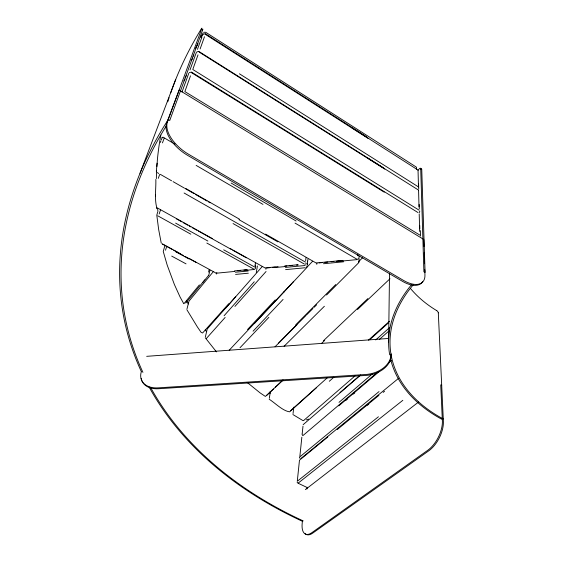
<?xml version="1.0" encoding="UTF-8"?>
<svg xmlns="http://www.w3.org/2000/svg" width="563" height="563" viewBox="0 0 563 563"><rect width="100%" height="100%" fill="white"/><g stroke="black" fill="none" stroke-linecap="round" stroke-linejoin="round"><path stroke-width="0.84" d="M391.172 353.824L391.158 355.549A24.716 17.629 -10.5 0 1 365.795 375.444L158.625 388.73A23.365 15.651 -23.9 0 1 141.2 378.329M388.604 341.924L389.512 273.351M155.838 179.428C156.134 188.901 154.241 199.569 157.007 208.423M326.568 295.012L358.54 262.886L359.152 259.606M419.794 211.181L419.189 212.744M358.92 259.24L359.088 256.01M357.779 255.736L357.85 254.441M156.324 171.398L157.218 162.067M306.969 488.98L307.131 487.234M302.415 520.888L302.169 523.499A20.205 8.931 -67.1 0 0 311.818 532.689L427.76 450.28A22.823 11.999 -62.9 0 0 442.377 420.857L440.738 384.874L441.702 385.409M299.432 460.555L297.285 481.259L378.435 416.782M301.845 437.205L299.805 456.91L379.019 391.609M302.204 433.728L302.993 426.177M316.779 264.378L316.92 263.09M293.049 413.545L293.787 407.14M306.772 267.446L306.962 265.842M307.152 264.244L307.539 261.042M307.243 265.089L307.468 263.167M305.625 260.831L306.012 257.643M307.701 261.26L307.954 259.198M269.346 398.266L270.261 391.869M265.898 269.283L266.116 268.002M256.278 272.281L257.446 265.933M255.285 266.721L255.581 265.145M254.962 265.785L255.553 262.618M255.792 266.405L255.391 268.467L254.399 269.466L244.377 270.5M416.43 169.083L416.606 168.274C416.247 170.3 417.134 166.88 415.832 166.782L205.741 32.302L203.813 32.267M205.389 336.815L207.233 328.989L235.587 296.785M216.452 274.054L216.818 272.471M208.817 275.033L209.971 270.31M208.556 272.126L209.176 269.6M187.015 308.798L188.654 302.493M188.366 303.33L189.091 301.008L213.511 271.422M306.152 263.252L305.54 264.343M165.522 250.225L166.754 246.228M164.811 245.834L163.249 251.485L167.183 265.082L174.389 284.505L180.033 296.933L183.763 303.703M159.167 213.996L160.483 210.048M157.675 212.096L156.788 215.179L158.66 229.507L161.264 243.216M358.877 262.407L359.053 261.879M158.309 178.323L159.632 174.544M190.512 75.815L184.868 91.586L419.773 235.038M198.014 54.85L192.778 69.488L419.111 210.182M200.125 48.96L204.496 36.743M181.997 92.022L188.816 73.197M190.005 69.925L196.339 52.443M197.444 49.396L201.871 37.179M162.461 142.889L164.192 138.125M160.385 142.446L160.828 141.257M161.264 140.067L162.13 137.703M140.011 173.327L175.712 79.474M195.628 48.235L198 43.752M201.16 37.784C201.941 36.285 202.983 32.858 205.382 34.125M200.611 37.158L203.116 32.985M358.174 258.72L357.47 259.416M202.328 30.029L202.652 29.529M193.081 56.314L193.869 55.068M191.167 60.628L192.75 58.123M185.128 77.588L186.339 75.681M183.925 80.882L185.136 78.968M196.733 51.972L198.352 51.479M184.185 303.394L199.372 284.913M185.748 303.056L204.862 279.846M202.701 282.563L208.711 275.272M202.905 29.17L169.752 120.468L168.267 119.588A492.379 338.145 -10.8 0 0 141.362 371.671M228.719 303.753L202.603 332.986L201.118 332.374L197.346 326.885L186.846 309.657M225.721 308.123L262.267 266.496M224.095 315.73L254.258 281.753M206.389 338.476L225.144 317.426M234.926 306.441L266.06 271.5M247.488 329.573L275.258 299.889M229.176 350.27L291.423 283.822M283.829 292.106L306.532 267.861M254.406 323.521L284.181 291.747M292.176 283.041L293.372 281.76M306.603 267.657L312.613 261.246M253.069 331.185L283.069 299.432M239.993 347.765L268.847 317.342M295.744 324.781L335.738 284.54M358.758 261.563L362.452 257.847M278.601 343.008L306.166 315.301M306.842 314.626L312.929 308.51M314.133 307.299L316.582 304.836M275.018 346.801L296.961 324.752M284.083 346.273L324.379 306.265M323.422 340.777L367.864 298.58M266.433 395.662L273.421 389.033M275.3 387.245L282.907 380.039M321.55 343.381L324.717 340.383M283.062 380.109L265.391 396.443L260.043 392.847L247.108 382.376M357.456 309.566L389.976 278.741M368.413 340.179L389.547 321.199M290.466 410.814L327.589 377.513M369.645 339.785L388.153 323.169M316.68 387.541L289.607 411.842C282.703 410.913 275.194 403.059 269.191 399.223M329.306 381.264L333.859 377.21M375.711 339.946L389.568 327.61M379.427 339.39L388.787 331.086M303.619 420.554L354.922 375.993M339.989 392.615L359.159 376.056M303.147 424.678L360.686 374.986M338.996 402.362L372.417 373.867M303.211 435.347L377.477 372.27M388.653 362.776L391.369 360.475M338.757 405.888L379.483 371.334M346.02 400.279L347.364 399.139M353.402 394.023L354.739 392.883M300.832 458.585L398.773 378.167M299.643 460.07L327.793 437.001M337.174 429.604L378.927 395.367M367.47 405.276L368.807 404.178M383.192 392.39L384.55 391.278M298.334 482.991L402.834 400.314M305.371 489.613L418.52 402.059M189.323 72.592L190.899 72.205M306.279 419.942L308.475 419.083M234.454 270.894L247.263 269.649M278.073 266.672L265.032 267.932L230.218 248.522M284.625 266.032L297.813 264.758M343.05 260.38L316.103 262.984L265.581 234.109M237.607 270.803L240.633 270.507M243.828 270.198L246.228 269.966M267.179 267.939L269.888 267.678M272.492 267.425L275.3 267.151M285.103 266.208L286.743 266.046M290.022 265.729L292.5 265.49M296.602 265.089L298.249 264.934M319.101 262.914L322.346 262.604M324.858 262.358L327.772 262.076M331.241 261.739L333.838 261.492M336.618 261.218L339.158 260.972M215.77 273.266L234.785 271.422M275.089 267.531L284.899 266.581M336.484 261.598L356.865 259.627M235.425 272.225L248.192 270.993M285.42 267.404L305.16 265.497M323.458 263.737L343.634 261.788M235.587 274.413L248.353 273.196M285.589 269.628L305.336 267.735M146.683 356.337L388.533 338.447M306.568 487.234L297.813 483.089L297.102 482.21M171.715 256.109L186.05 263.864M162.524 243.955L180.406 253.688M189.252 258.501L215.418 272.738M162.116 243.934L165.965 246.031M167.507 246.868L172.13 249.388M173.671 250.225L178.478 252.836M179.829 253.575L183.686 255.672M185.107 256.446L196.086 262.414M175.529 251.661L188.809 258.881M303.091 420.688L292.894 414.53M175.621 223.131L207.881 241.048M223.694 249.831L254.722 267.059M190.801 234.166L157.739 215.798M206.832 243.047L253.709 269.03M157.436 207.965L212.42 238.606M176.346 218.803L181.68 221.773M183.193 222.617L187.775 225.165M189.281 226.009L190.822 226.868M192.328 227.705L196.895 230.253M198.373 231.069L212.117 238.733M212.617 239.015L218.205 242.125M218.535 242.308L222.237 244.37M222.772 244.673L231.154 249.339M232.667 250.183L246.369 257.819M233.054 223.546L304.442 264.117M184.101 193.01L305.463 262.119M185.572 188.373L239.493 219.197M157.267 172.609L158.773 173.467M160.272 174.326L171.581 180.786M173.052 181.624L184.39 188.105M185.072 188.499L194.186 193.707M195.65 194.538L206.994 201.026M208.493 201.878L210.006 202.743M238.958 219.647L277.841 241.858M196.142 165.395L262.977 204.39M295.047 223.103L356.682 259.057M231.133 183.038L296.117 221.027M162.911 137.105L175.009 144.205M423.059 239.029L179.14 90.073L166.69 122.966A30.648 16.538 36.3 0 0 187.641 155.374L402.439 281.303A27.636 14.04 45.5 0 0 422.644 281.641M191.427 72.036L417.922 212.518M191.603 72.761L384.24 192.194M239.43 73.802L418.485 186.93L418.042 170.308M198.823 51.416L383.663 167.957M367.393 157.865L418.408 190.02M199.035 52.007L384.754 169.069M205.214 33.59L366.534 136.739M351.319 127.421L417.901 169.984M205.347 34.364L368.406 138.589M421.405 169.097L420.716 168.654L423.89 271.767L425.086 272.478L421.75 169.322A2.259 0.823 -57.6 0 0 420.85 169.055M302.711 435.488L301.979 434.129M161.975 137.33L162.39 137.689M156.373 207.817L156.746 208.24M216.452 351.882L205.221 337.709M299.776 458.198L299.572 457.304M438.303 312.838L443.384 421.391A22.816 12.02 -62.9 0 1 428.774 450.808L312.739 533.105A20.198 8.945 -67.1 0 1 305.188 533.682M423.812 239.486L424.03 246.404M424.228 252.463L424.586 263.716M424.784 269.776L424.945 274.962A27.671 14.019 45.5 0 1 403.439 280.374L188.464 154.192A30.691 16.524 36.3 0 1 167.471 121.763L201.913 28.164L201.09 29.234A421.793 319.256 -15.4 0 0 170.744 92.754M420.336 230.64L420.484 236.052M418.583 183.39L418.738 189.027M419.154 204.446L419.273 208.922M419.724 225.355L419.815 228.733M418.576 190.393L419.02 206.804M419.21 213.877L419.674 231.428M141.243 371.946A23.386 15.651 -23.9 0 0 158.231 387.858L365.598 374.508A24.737 17.622 -10.5 0 0 390.989 354.599M155.472 196.578A421.793 319.256 -15.4 0 1 155.388 194.875M167.753 101.826A421.793 319.256 -15.4 0 1 169.069 97.709M302.577 521.359A492.379 338.145 -10.8 0 1 149.061 386.929M303.197 520.909A490.45 336.73 -10.8 0 1 150.631 387.541M142.925 372.368A490.45 336.73 -10.8 0 1 165.951 126.45M270.697 393.129A420.195 317.996 -15.3 0 1 269.297 392.137M206.248 331.269A420.195 317.996 -15.3 0 1 205.221 329.904M188.288 303.985A420.195 317.996 -15.3 0 1 186.592 300.966M157.936 211.491A420.195 317.996 -15.3 0 1 157.647 208.894M156.359 178.605A420.195 317.996 -15.3 0 1 156.613 170.899M156.852 166.634A420.195 317.996 -15.3 0 1 157.098 163.207M157.239 161.482A420.195 317.996 -15.3 0 1 160.835 135.057M420.709 168.661A2.259 0.816 -57.5 0 0 419.266 168.872A143.248 105.992 -11.6 0 0 418.07 170.209M441.673 419.189A164.558 109.067 -7.4 0 1 390.56 359.032M389.695 354.838A164.558 109.067 -7.4 0 1 411.609 284.604M443.271 418.956A163.003 108.026 -7.4 0 1 413.453 284.526M436.768 310.656A141.897 104.985 -11.6 0 1 410.716 288.763M436.775 310.677A1.921 0.95 48.1 0 1 438.295 312.838"/></g></svg>
